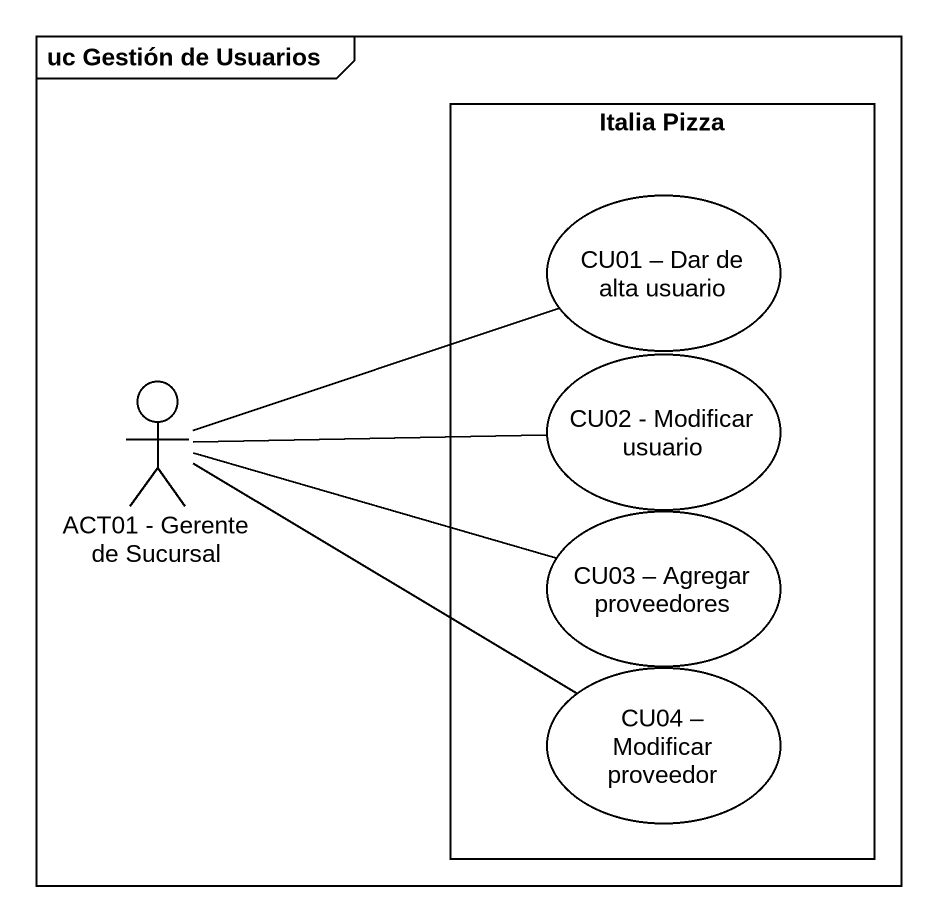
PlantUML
@startuml
mainframe uc Gestión de Usuarios
rectangle "Italia Pizza" as Italia_Pizza {
  usecase "CU01 – Dar de alta usuario" as CU01_Dar_de_alta_usuario
  usecase "CU02 - Modificar usuario" as CU02_Modificar_usuario
  usecase "CU03 – Agregar proveedores" as CU03_Agregar_proveedores
  usecase "CU04 – Modificar proveedor" as CU04_Modificar_proveedor
}
actor "ACT01 - Gerente de Sucursal" as ACT01_Gerente_de_Sucursal
ACT01_Gerente_de_Sucursal -right- CU01_Dar_de_alta_usuario
ACT01_Gerente_de_Sucursal -right- CU02_Modificar_usuario
ACT01_Gerente_de_Sucursal -right- CU03_Agregar_proveedores
CU04_Modificar_proveedor -left- ACT01_Gerente_de_Sucursal
@enduml
